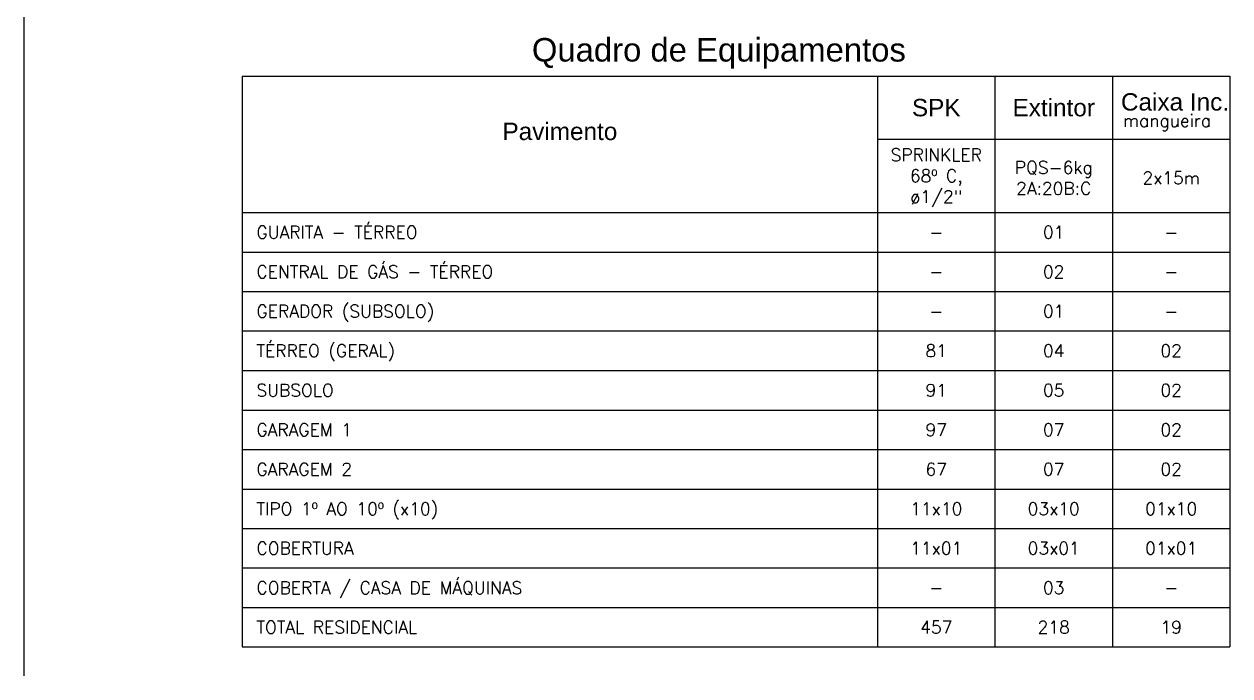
# Model space of a CAD drawing. Header units: millimetres. Extents: x 0 to 114, y 0 to 82.
# Drawn here: x 97.8 to 113.2, y 28.44 to 36.76 of the extents above; entities that cross this region are included whole.
import ezdxf
from ezdxf.enums import TextEntityAlignment as Align

# ---------------------------------------------------------------- set-up
doc = ezdxf.new("R2010")
doc.units = ezdxf.units.MM
for name, color, linetype in [('CAR-01', 252, 'Continuous'), ('Inc-seta', 1, 'Continuous'), ('INC-TEXTO', 7, 'Continuous')]:
    doc.layers.add(name, color=color, linetype=linetype)
doc.styles.add('140-50', font='arial.ttf', dxfattribs={"height": 0.3})
doc.styles.add('60-200', font='romans.shx', dxfattribs={"height": 0.32})
doc.styles.add('60-50', font='romans.shx', dxfattribs={"height": 0.08})
doc.styles.add('AMBIENTE', font='arial.ttf', dxfattribs={"height": 0.25})

msp = doc.modelspace()

# ---------------------------------------------------------------- linework, layer by layer
at = {"layer": 'CAR-01'}
msp.add_line((97.8, 28.441), (97.8, 82.009), dxfattribs=at)
at = {"layer": 'Inc-seta', "color": 255}
for p, q in [((100.586, 36.095), (113.198, 36.095)), ((100.586, 36.095), (100.586, 28.81)), ((108.698, 36.095), (108.698, 34.355)), ((110.198, 36.095), (110.198, 34.355)), ((111.698, 36.095), (111.698, 34.355)), ((113.198, 36.095), (113.198, 28.81)), ((113.198, 36.095), (113.198, 34.355)), ((108.698, 35.292), (113.198, 35.292)), ((100.586, 34.355), (111.502, 34.355)), ((100.586, 34.355), (113.198, 34.355)), ((108.698, 34.355), (108.698, 28.81)), ((110.198, 34.355), (110.198, 28.81)), ((111.698, 34.355), (111.698, 28.81)), ((113.198, 34.355), (113.198, 28.81)), ((100.586, 29.314), (113.198, 29.314)), ((100.586, 28.81), (113.198, 28.81))]:
    msp.add_line(p, q, dxfattribs=at)
at = {"layer": 'Inc-seta', "color": 252}
for p, q in [((100.586, 33.851), (113.198, 33.851)), ((100.586, 33.347), (113.198, 33.347)), ((100.586, 32.843), (113.198, 32.843)), ((100.586, 32.338), (113.198, 32.338)), ((100.586, 31.834), (113.198, 31.834)), ((100.586, 31.33), (113.198, 31.33)), ((100.586, 30.826), (113.198, 30.826)), ((100.586, 30.322), (113.198, 30.322)), ((100.586, 30.322), (113.198, 30.322)), ((100.586, 29.818), (113.198, 29.818)), ((100.586, 29.818), (113.198, 29.818)), ((100.586, 29.314), (113.198, 29.314))]:
    msp.add_line(p, q, dxfattribs=at)

# ---------------------------------------------------------------- texts
at = {"layer": 'INC-TEXTO'}
for s, height, style, p in [('Quadro de Equipamentos', 0.3, '140-50', (104.284, 36.282)), ('Caixa Inc.', 0.2222, 'AMBIENTE', (111.807, 35.656)), ('mangueira', 0.16, '60-50', (111.832, 35.447))]:
    msp.add_text(s, height=height, dxfattribs=dict(at, style=style)).set_placement(p)
for s, height, style, p in [('SPK', 0.2222, 'AMBIENTE', (109.448, 35.694)), ('Extintor', 0.2222, 'AMBIENTE', (110.948, 35.694)), ('Pavimento', 0.2222, 'AMBIENTE', (104.642, 35.391)), ('2x15m', 0.16, '60-50', (112.448, 34.797)), ('01', 0.16, '60-50', (110.948, 34.103)), ('-', 0.16, '60-50', (109.448, 34.103)), ('-', 0.16, '60-50', (112.448, 34.103)), ('-', 0.16, '60-50', (109.448, 33.599)), ('02', 0.16, '60-50', (110.948, 33.599)), ('-', 0.16, '60-50', (112.448, 33.599)), ('01', 0.16, '60-50', (110.948, 33.095)), ('-', 0.16, '60-50', (109.448, 33.095)), ('-', 0.16, '60-50', (112.448, 33.095)), ('81', 0.16, '60-50', (109.448, 32.591)), ('04', 0.16, '60-50', (110.948, 32.591)), ('02', 0.16, '60-50', (112.448, 32.591)), ('91', 0.16, '60-50', (109.448, 32.086)), ('05', 0.16, '60-50', (110.948, 32.086)), ('02', 0.16, '60-50', (112.448, 32.086)), ('97', 0.16, '60-50', (109.448, 31.582)), ('07', 0.16, '60-50', (110.948, 31.582)), ('02', 0.16, '60-50', (112.448, 31.582)), ('67', 0.16, '60-50', (109.448, 31.078)), ('07', 0.16, '60-50', (110.948, 31.078)), ('02', 0.16, '60-50', (112.448, 31.078)), ('11x10', 0.16, '60-50', (109.448, 30.574)), ('03x10', 0.16, '60-50', (110.948, 30.574)), ('01x10', 0.16, '60-50', (112.448, 30.574)), ('11x01', 0.16, '60-50', (109.448, 30.07)), ('03x01', 0.16, '60-50', (110.948, 30.07)), ('01x01', 0.16, '60-50', (112.448, 30.07)), ('03', 0.16, '60-50', (110.948, 29.566)), ('-', 0.16, '60-50', (109.448, 29.566)), ('-', 0.16, '60-50', (112.448, 29.566)), ('457', 0.16, '60-50', (109.448, 29.062)), ('218', 0.16, '60-50', (110.948, 29.062)), ('19', 0.16, '60-50', (112.448, 29.062))]:
    msp.add_text(s, height=height, dxfattribs=dict(at, style=style)).set_placement(p, align=Align.MIDDLE_CENTER)
at = {"layer": 'INC-TEXTO', "style": '60-50'}
for s, p in [('GUARITA - TÉRREO', (100.767, 34.103)), ('CENTRAL DE GÁS - TÉRREO', (100.767, 33.599)), ('GERADOR (SUBSOLO)', (100.767, 33.095)), ('TÉRREO (GERAL)', (100.767, 32.591)), ('SUBSOLO', (100.767, 32.086)), ('GARAGEM 1', (100.767, 31.582)), ('GARAGEM 2', (100.767, 31.078)), ('TIPO 1º AO 10º (x10)', (100.767, 30.574)), ('COBERTURA', (100.767, 30.07)), ('COBERTA / CASA DE MÁQUINAS', (100.767, 29.566)), ('TOTAL RESIDENCIAL', (100.767, 29.062))]:
    msp.add_text(s, height=0.16, dxfattribs=at).set_placement(p, align=Align.MIDDLE_LEFT)
at = {"layer": 'INC-TEXTO', "linetype": 'Continuous', "lineweight": 0, "char_height": 0.16, "attachment_point": 5, "style": '60-200'}
for s, insert in [('SPRINKLER \\P68º C, \\Pø1/2"', (109.448, 34.797)), ('PQS-6kg\\P2A:20B:C', (110.948, 34.797))]:
    msp.add_mtext(s, dxfattribs=dict(at, insert=insert))

doc.saveas('drawing.dxf')
